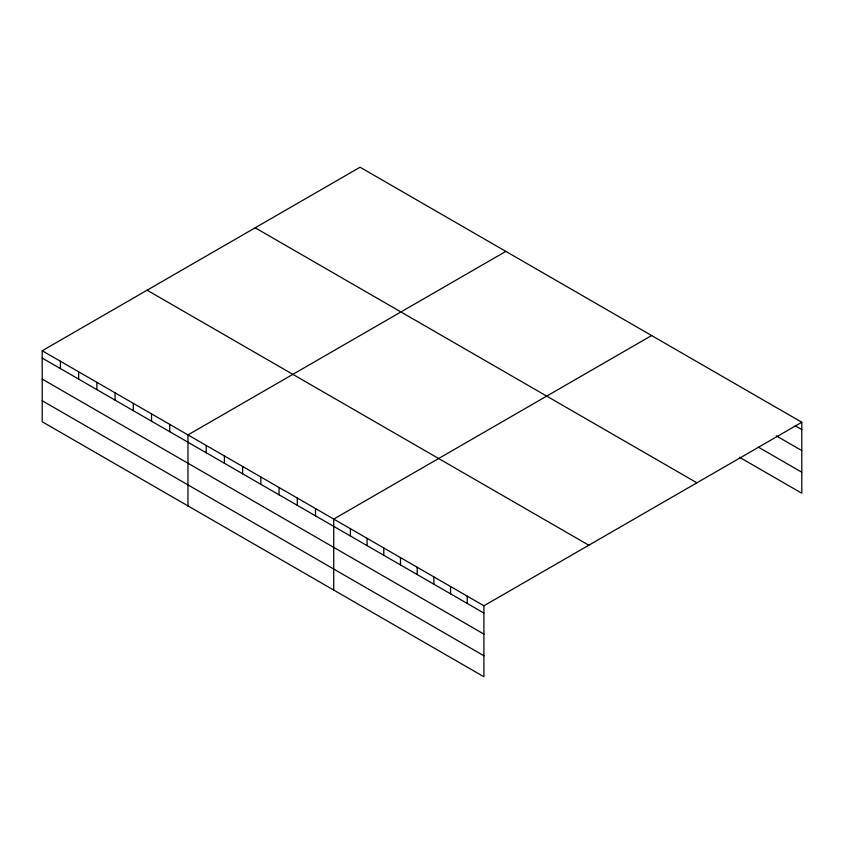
<?xml version="1.0" encoding="UTF-8"?>
<svg xmlns="http://www.w3.org/2000/svg" width="844" height="844" viewBox="0 0 844 844"><rect width="100%" height="100%" fill="white"/><g stroke="black" fill="none" stroke-linecap="round" stroke-linejoin="round"><path stroke-width="1.27" d="M483.918 634.097L483.918 605.781L42.2 350.756L42.2 421.747L483.918 676.772L483.918 634.097L42.2 379.083M739.502 457.269L801.8 493.244L801.8 422.253L360.082 167.228L42.2 350.756M505.851 251.385L187.969 434.913L187.969 505.904M651.621 335.543L333.728 519.071L333.728 590.061M483.918 605.781L801.8 422.253M795.122 425.703L801.8 429.554M776.216 435.799L801.8 450.569M758.418 447.172L801.8 472.229M255.183 227.796L696.901 482.821M147.099 290.199L588.817 545.213M42.2 358.067L483.918 613.082M42.2 400.731L483.918 655.756M467.228 596.149L467.228 603.449M450.538 586.517L450.538 593.817M433.858 576.874L433.858 584.185M417.168 567.242L417.168 574.542M400.478 557.61L400.478 564.91M383.788 547.978L383.788 555.278M367.108 538.345L367.108 545.646M350.418 528.703L350.418 536.014M315.508 508.552L315.508 515.853M297.288 498.034L297.288 505.334M279.069 487.515L279.069 494.816M260.849 476.997L260.849 484.298M242.629 466.479L242.629 473.779M224.409 455.96L224.409 463.261M206.189 445.432L206.189 452.743M169.749 424.395L169.749 431.695M151.53 413.876L151.53 421.177M133.299 403.358L133.299 410.659M115.079 392.84L115.079 400.14M96.86 382.321L96.86 389.622M78.64 371.803L78.64 379.104M60.42 361.274L60.42 368.585"/></g></svg>
